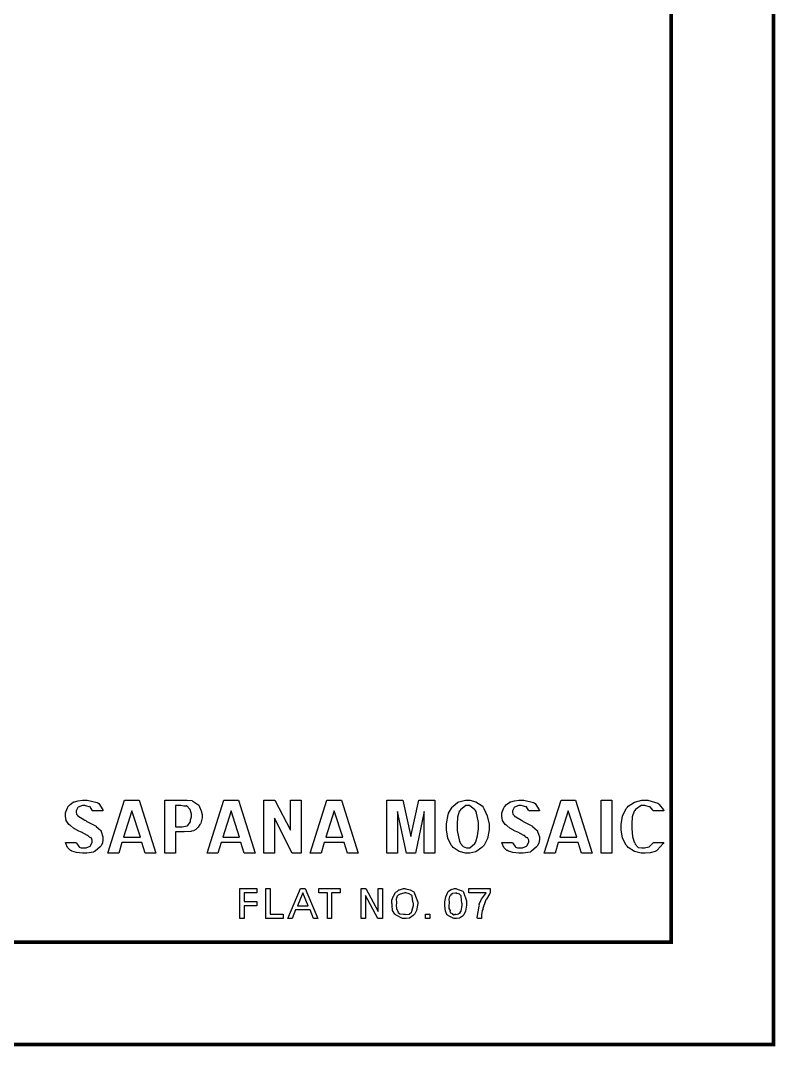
# Model space of a CAD drawing. Extents: x 0.2 to 11.4, y 0.2 to 8.2.
# Drawn here: x 9.456 to 11.423, y 0.233 to 2.907 of the extents above; entities that cross this region are included whole.
import ezdxf

# ---------------------------------------------------------------- set-up
doc = ezdxf.new("R2010")
doc.units = 0
doc.layers.get('0').update_dxf_attribs({"linetype": 'CONTINUOUS'})

msp = doc.modelspace()

# ---------------------------------------------------------------- linework, layer by layer
at = {"color": 0, "const_width": 0.01}
for points in [[(0.228353, 0.238336), (11.4183, 0.238336), (11.4183, 8.15169), (0.228353, 8.15169), (0.228353, 0.238336)], [(0.495008, 0.504992), (11.1517, 0.504992), (11.1517, 7.88499), (0.495008, 7.88499), (0.495008, 0.504992)]]:
    msp.add_lwpolyline(points, close=True, dxfattribs=at)
at = {"color": 0}
for points in [[(9.57389, 0.764432), (9.60167, 0.764432), (9.60194, 0.763237), (9.60792, 0.754394), (9.60883, 0.753797), (9.6091, 0.752983), (9.61431, 0.750976), (9.62125, 0.750543), (9.62358, 0.750543), (9.62728, 0.750543), (9.63747, 0.7551), (9.63835, 0.755968), (9.6384, 0.756456), (9.64333, 0.765896), (9.64333, 0.768989), (9.64333, 0.770996), (9.64117, 0.776476), (9.64074, 0.777018), (9.63976, 0.776693), (9.6359, 0.778646), (9.63308, 0.782497), (9.63206, 0.782878), (9.63108, 0.782986), (9.61501, 0.791667), (9.61253, 0.79286), (9.60835, 0.794379), (9.59446, 0.801812), (9.58626, 0.808919), (9.58496, 0.810221), (9.58219, 0.811794), (9.57525, 0.822211), (9.57389, 0.833768), (9.57389, 0.837565), (9.57389, 0.842393), (9.57856, 0.855414), (9.57954, 0.856879), (9.57997, 0.857639), (9.58561, 0.863769), (9.59386, 0.870008), (9.5956, 0.870768), (9.59668, 0.870822), (9.60628, 0.87321), (9.61746, 0.875543), (9.62121, 0.875543), (9.63043, 0.875543), (9.65603, 0.869249), (9.6581, 0.867947), (9.66004, 0.866157), (9.67101, 0.849881), (9.67111, 0.847765), (9.64333, 0.847765), (9.64307, 0.849012), (9.63764, 0.857856), (9.63683, 0.858399), (9.63536, 0.858074), (9.62956, 0.859538), (9.62358, 0.861654), (9.62164, 0.861654), (9.61757, 0.861654), (9.60633, 0.856771), (9.60536, 0.855794), (9.60444, 0.854492), (9.60167, 0.847657), (9.60167, 0.845378), (9.60167, 0.843696), (9.60249, 0.838542), (9.60454, 0.8361), (9.60514, 0.835394), (9.60558, 0.834418), (9.62435, 0.822808), (9.62728, 0.821289), (9.62924, 0.819715), (9.65169, 0.808431), (9.6531, 0.807617), (9.65369, 0.806749), (9.66553, 0.796386), (9.66635, 0.795031), (9.66635, 0.793457), (9.67111, 0.779839), (9.67111, 0.775282), (9.67111, 0.772353), (9.66965, 0.763456), (9.66624, 0.756674), (9.66525, 0.7551), (9.66363, 0.753201), (9.65093, 0.741971), (9.64919, 0.741211), (9.64697, 0.740072), (9.62907, 0.736654), (9.62315, 0.736654), (9.61789, 0.736654), (9.60221, 0.73839), (9.59044, 0.742458), (9.58843, 0.743599), (9.58632, 0.744249), (9.57861, 0.751519), (9.57428, 0.762153), (9.57389, 0.764432)], [(9.80908, 0.736654), (9.78088, 0.736654), (9.7724, 0.764432), (9.72054, 0.764432), (9.71229, 0.736654), (9.68408, 0.736654), (9.72771, 0.875543), (9.76546, 0.875543), (9.80908, 0.736654)], [(9.83231, 0.736654), (9.83231, 0.875543), (9.87332, 0.875543), (9.87771, 0.875543), (9.891, 0.875054), (9.90272, 0.873915), (9.90392, 0.873589), (9.90554, 0.872125), (9.9209, 0.862088), (9.92215, 0.860351), (9.92279, 0.857639), (9.92681, 0.847276), (9.92953, 0.837565), (9.92953, 0.83431), (9.92953, 0.829156), (9.92606, 0.815104), (9.9254, 0.813693), (9.92389, 0.811686), (9.91949, 0.805231), (9.91601, 0.801269), (9.91499, 0.800456), (9.91303, 0.799154), (9.9069, 0.795464), (9.90306, 0.794433), (9.90196, 0.794162), (9.90044, 0.793674), (9.88238, 0.79221), (9.87636, 0.79221), (9.86008, 0.79221), (9.86008, 0.736654), (9.83231, 0.736654)], [(9.86008, 0.861654), (9.86008, 0.806099), (9.8731, 0.806099), (9.87771, 0.806099), (9.89079, 0.808649), (9.89154, 0.809136), (9.89204, 0.809407), (9.89849, 0.8176), (9.89893, 0.818685), (9.89887, 0.818685), (9.89963, 0.824328), (9.90175, 0.831651), (9.90175, 0.834093), (9.90175, 0.838488), (9.89849, 0.850532), (9.89785, 0.851671), (9.89638, 0.852539), (9.88943, 0.860081), (9.88851, 0.860351), (9.88769, 0.859538), (9.882, 0.859754), (9.87418, 0.861654), (9.87158, 0.861654), (9.86008, 0.861654)], [(10.0675, 0.736654), (10.0393, 0.736654), (10.0308, 0.764432), (9.97894, 0.764432), (9.97071, 0.736654), (9.94249, 0.736654), (9.98611, 0.875543), (10.0239, 0.875543), (10.0675, 0.736654)], [(10.0907, 0.736654), (10.0907, 0.875543), (10.1194, 0.875543), (10.1602, 0.796767), (10.1602, 0.875543), (10.1879, 0.875543), (10.1879, 0.736654), (10.1638, 0.736654), (10.1185, 0.828233), (10.1185, 0.736654), (10.0907, 0.736654)], [(10.3362, 0.736654), (10.3079, 0.736654), (10.2995, 0.764432), (10.2476, 0.764432), (10.2394, 0.736654), (10.2112, 0.736654), (10.2548, 0.875543), (10.2925, 0.875543), (10.3362, 0.736654)], [(10.4111, 0.736654), (10.4111, 0.875543), (10.4528, 0.875543), (10.4736, 0.780707), (10.4944, 0.875543), (10.5361, 0.875543), (10.5361, 0.736654), (10.5083, 0.736654), (10.5083, 0.846029), (10.4853, 0.736654), (10.4619, 0.736654), (10.4389, 0.846029), (10.4389, 0.736654), (10.4111, 0.736654)], [(10.5661, 0.805231), (10.5661, 0.813857), (10.5704, 0.837457), (10.5713, 0.839735), (10.5715, 0.840983), (10.5808, 0.856662), (10.5819, 0.857964), (10.5828, 0.858507), (10.5955, 0.869683), (10.5969, 0.870335), (10.5984, 0.870497), (10.6157, 0.875543), (10.6214, 0.875543), (10.6267, 0.875543), (10.6425, 0.870931), (10.6594, 0.860189), (10.662, 0.857096), (10.6635, 0.853244), (10.6718, 0.833931), (10.6772, 0.812935), (10.6772, 0.805881), (10.6772, 0.798232), (10.6733, 0.775174), (10.6645, 0.757975), (10.662, 0.754883), (10.6584, 0.751519), (10.6428, 0.740668), (10.6271, 0.736654), (10.6218, 0.736654), (10.616, 0.736654), (10.5988, 0.741211), (10.5836, 0.751844), (10.5811, 0.754883), (10.5784, 0.757596), (10.5697, 0.776042), (10.5661, 0.79796), (10.5661, 0.805231)], [(10.5939, 0.806315), (10.5939, 0.795899), (10.6004, 0.767036), (10.6017, 0.764649), (10.6023, 0.762315), (10.6097, 0.754069), (10.6186, 0.750543), (10.6216, 0.750543), (10.6266, 0.750543), (10.6403, 0.762153), (10.6416, 0.764432), (10.6424, 0.766818), (10.6467, 0.782064), (10.6494, 0.800618), (10.6494, 0.806749), (10.6494, 0.817057), (10.6431, 0.845703), (10.6418, 0.847982), (10.64, 0.850261), (10.6262, 0.861654), (10.6216, 0.861654), (10.6166, 0.861654), (10.6028, 0.850097), (10.6015, 0.847765), (10.5996, 0.845486), (10.5948, 0.830567), (10.5939, 0.812392), (10.5939, 0.806315)], [(10.7108, 0.764432), (10.7386, 0.764432), (10.7389, 0.763237), (10.7448, 0.754394), (10.7458, 0.753797), (10.746, 0.752983), (10.7513, 0.750976), (10.7582, 0.750543), (10.7605, 0.750543), (10.7642, 0.750543), (10.7744, 0.7551), (10.7753, 0.755968), (10.7753, 0.756456), (10.7803, 0.765896), (10.7803, 0.768989), (10.7803, 0.770996), (10.7781, 0.776476), (10.7777, 0.777018), (10.7767, 0.776693), (10.7728, 0.778646), (10.77, 0.782497), (10.769, 0.782878), (10.768, 0.782986), (10.752, 0.791667), (10.7495, 0.79286), (10.7453, 0.794379), (10.7314, 0.801812), (10.7232, 0.808919), (10.7219, 0.810221), (10.7191, 0.811794), (10.7122, 0.822211), (10.7108, 0.833768), (10.7108, 0.837565), (10.7108, 0.842393), (10.7155, 0.855414), (10.7165, 0.856879), (10.7169, 0.857639), (10.7225, 0.863769), (10.7308, 0.870008), (10.7325, 0.870768), (10.7336, 0.870822), (10.7432, 0.87321), (10.7544, 0.875543), (10.7581, 0.875543), (10.7674, 0.875543), (10.793, 0.869249), (10.795, 0.867947), (10.797, 0.866157), (10.8079, 0.849881), (10.8081, 0.847765), (10.7803, 0.847765), (10.78, 0.849012), (10.7746, 0.857856), (10.7738, 0.858399), (10.7723, 0.858074), (10.7665, 0.859538), (10.7605, 0.861654), (10.7586, 0.861654), (10.7545, 0.861654), (10.7433, 0.856771), (10.7423, 0.855794), (10.7414, 0.854492), (10.7386, 0.847657), (10.7386, 0.845378), (10.7386, 0.843696), (10.7394, 0.838542), (10.7415, 0.8361), (10.7421, 0.835394), (10.7425, 0.834418), (10.7613, 0.822808), (10.7642, 0.821289), (10.7662, 0.819715), (10.7886, 0.808431), (10.79, 0.807617), (10.7906, 0.806749), (10.8025, 0.796386), (10.8033, 0.795031), (10.8033, 0.793457), (10.8081, 0.779839), (10.8081, 0.775282), (10.8081, 0.772353), (10.8066, 0.763456), (10.8032, 0.756674), (10.8022, 0.7551), (10.8006, 0.753201), (10.7879, 0.741971), (10.7861, 0.741211), (10.7839, 0.740072), (10.766, 0.736654), (10.7601, 0.736654), (10.7548, 0.736654), (10.7392, 0.73839), (10.7274, 0.742458), (10.7254, 0.743599), (10.7232, 0.744249), (10.7156, 0.751519), (10.7112, 0.762153), (10.7108, 0.764432)], [(10.946, 0.736654), (10.9178, 0.736654), (10.9093, 0.764432), (10.8575, 0.764432), (10.8492, 0.736654), (10.821, 0.736654), (10.8646, 0.875543), (10.9024, 0.875543), (10.946, 0.736654)], [(10.9692, 0.736654), (10.9692, 0.875543), (10.997, 0.875543), (10.997, 0.736654), (10.9692, 0.736654)], [(11.1043, 0.764432), (11.1321, 0.764432), (11.1311, 0.762099), (11.1152, 0.744575), (11.113, 0.743381), (11.11, 0.741699), (11.0966, 0.737522), (11.0834, 0.736654), (11.0791, 0.736654), (11.0732, 0.736654), (11.0556, 0.741211), (11.0399, 0.751844), (11.0372, 0.754883), (11.0343, 0.757596), (11.0247, 0.775988), (11.0209, 0.797797), (11.0209, 0.805012), (11.0209, 0.812067), (11.025, 0.833117), (11.0347, 0.853842), (11.0374, 0.856879), (11.0399, 0.859267), (11.0562, 0.869738), (11.0747, 0.875543), (11.0808, 0.875543), (11.0904, 0.875543), (11.1165, 0.867079), (11.119, 0.865343), (11.1204, 0.86404), (11.1313, 0.849718), (11.1321, 0.847765), (11.1043, 0.847765), (11.1039, 0.84885), (11.0965, 0.857368), (11.0954, 0.857964), (11.0938, 0.857747), (11.0826, 0.861654), (11.0789, 0.861654), (11.0734, 0.861654), (11.0584, 0.850803), (11.057, 0.848633), (11.0549, 0.846463), (11.0497, 0.83176), (11.0487, 0.813368), (11.0487, 0.807183), (11.0487, 0.800618), (11.0507, 0.780871), (11.0554, 0.765733), (11.0568, 0.763564), (11.0574, 0.760417), (11.0652, 0.752171), (11.0748, 0.750543), (11.078, 0.750543), (11.0821, 0.750543), (11.0932, 0.753256), (11.0943, 0.753797), (11.0951, 0.754124), (11.1037, 0.763237), (11.1043, 0.764432)], [(9.76872, 0.778321), (9.74658, 0.847765), (9.72467, 0.778321), (9.76872, 0.778321)], [(10.0271, 0.778321), (10.005, 0.847765), (9.98307, 0.778321), (10.0271, 0.778321)], [(10.2958, 0.778321), (10.2737, 0.847765), (10.2517, 0.778321), (10.2958, 0.778321)], [(10.9057, 0.778321), (10.8835, 0.847765), (10.8616, 0.778321), (10.9057, 0.778321)], [(10.0277, 0.566678), (10.0277, 0.644803), (10.0724, 0.644803), (10.0724, 0.633518), (10.039, 0.633518), (10.039, 0.611165), (10.0724, 0.611165), (10.0724, 0.600097), (10.039, 0.600097), (10.039, 0.566678), (10.0277, 0.566678)], [(10.0959, 0.566678), (10.0959, 0.644803), (10.1072, 0.644803), (10.1072, 0.577746), (10.1406, 0.577746), (10.1406, 0.566678), (10.0959, 0.566678)], [(10.2312, 0.566678), (10.2199, 0.566678), (10.2108, 0.589031), (10.1732, 0.589031), (10.1641, 0.566678), (10.1531, 0.566678), (10.1858, 0.644803), (10.1984, 0.644803), (10.2312, 0.566678)], [(10.256, 0.566678), (10.256, 0.633518), (10.2336, 0.633518), (10.2336, 0.644803), (10.2894, 0.644803), (10.2894, 0.633518), (10.267, 0.633518), (10.267, 0.566678), (10.256, 0.566678)], [(10.3439, 0.566678), (10.3439, 0.644803), (10.3558, 0.644803), (10.3886, 0.584907), (10.3886, 0.644803), (10.3997, 0.644803), (10.3997, 0.566678), (10.3873, 0.566678), (10.3552, 0.626574), (10.3552, 0.566678), (10.3439, 0.566678)], [(10.4245, 0.605089), (10.4236, 0.606174), (10.4239, 0.614421), (10.4272, 0.623156), (10.4277, 0.624403), (10.4281, 0.625271), (10.4334, 0.634278), (10.434, 0.635037), (10.434, 0.635037), (10.4374, 0.637424), (10.4421, 0.641439), (10.4429, 0.641764), (10.4438, 0.641818), (10.4544, 0.644803), (10.4579, 0.644803), (10.4602, 0.644097), (10.4712, 0.641114), (10.4807, 0.636122), (10.4822, 0.634386), (10.4826, 0.631674), (10.4875, 0.620443), (10.4915, 0.609267), (10.4915, 0.605524), (10.4908, 0.601617), (10.4881, 0.588053), (10.4839, 0.578831), (10.4824, 0.577094), (10.4798, 0.57449), (10.4701, 0.567979), (10.4611, 0.566678), (10.4581, 0.566678), (10.452, 0.566678), (10.4351, 0.575196), (10.4336, 0.576878), (10.4315, 0.5778), (10.4259, 0.58789), (10.4245, 0.600803), (10.4245, 0.605089)], [(10.5901, 0.644803), (10.5922, 0.644097), (10.6085, 0.638129), (10.6097, 0.636774), (10.6106, 0.6352), (10.6181, 0.613118), (10.6181, 0.60574), (10.6181, 0.601183), (10.6159, 0.585558), (10.6111, 0.576064), (10.6097, 0.57449), (10.608, 0.572537), (10.6005, 0.567654), (10.5927, 0.566678), (10.5901, 0.566678), (10.5851, 0.566678), (10.5712, 0.573731), (10.5699, 0.575142), (10.568, 0.5759), (10.5633, 0.586154), (10.5623, 0.601019), (10.5623, 0.605957), (10.5623, 0.610243), (10.5645, 0.622993), (10.5694, 0.635254), (10.5708, 0.636774), (10.5712, 0.638075), (10.578, 0.64274), (10.5871, 0.644803), (10.5901, 0.644803)], [(10.6244, 0.633518), (10.6244, 0.644803), (10.6802, 0.644803), (10.6802, 0.633518), (10.6793, 0.631565), (10.67, 0.617296), (10.6691, 0.615289), (10.6679, 0.612793), (10.6611, 0.592557), (10.6606, 0.590332), (10.6594, 0.587349), (10.6574, 0.576606), (10.6578, 0.569174), (10.6578, 0.566678), (10.6467, 0.566678), (10.6461, 0.569553), (10.6511, 0.598687), (10.652, 0.601617), (10.6517, 0.604004), (10.6573, 0.617567), (10.6676, 0.631185), (10.6698, 0.633518), (10.6244, 0.633518)], [(10.206, 0.600097), (10.1921, 0.633518), (10.178, 0.600097), (10.206, 0.600097)], [(10.4358, 0.60574), (10.4351, 0.602539), (10.4357, 0.592122), (10.4392, 0.585883), (10.4399, 0.58469), (10.4396, 0.583604), (10.445, 0.578993), (10.4546, 0.577746), (10.4579, 0.577746), (10.46, 0.576824), (10.4691, 0.578125), (10.4754, 0.58355), (10.4761, 0.58469), (10.4762, 0.585558), (10.4803, 0.600857), (10.4803, 0.605957), (10.4793, 0.607314), (10.4778, 0.616644), (10.4768, 0.625489), (10.4761, 0.626574), (10.4749, 0.627388), (10.4687, 0.631239), (10.4606, 0.633518), (10.4579, 0.633518), (10.4553, 0.632596), (10.4459, 0.630371), (10.4403, 0.627767), (10.4397, 0.626574), (10.438, 0.625054), (10.4352, 0.61735), (10.4358, 0.608669), (10.4358, 0.60574)], [(10.5901, 0.633518), (10.5894, 0.632596), (10.5825, 0.632107), (10.5819, 0.631782), (10.5809, 0.63086), (10.5778, 0.628147), (10.5763, 0.626193), (10.576, 0.625489), (10.5744, 0.624294), (10.5723, 0.617242), (10.5734, 0.608615), (10.5734, 0.60574), (10.5725, 0.602647), (10.5726, 0.592557), (10.5754, 0.587349), (10.5758, 0.586426), (10.5753, 0.585558), (10.5768, 0.581381), (10.5812, 0.579807), (10.5819, 0.579482), (10.5819, 0.578722), (10.585, 0.576606), (10.5888, 0.577746), (10.5901, 0.577746), (10.5908, 0.576986), (10.5979, 0.57921), (10.5986, 0.579482), (10.5986, 0.579482), (10.6008, 0.58035), (10.6039, 0.585015), (10.6042, 0.585775), (10.6046, 0.586372), (10.6068, 0.600911), (10.6068, 0.60574), (10.6066, 0.60715), (10.6048, 0.623969), (10.6044, 0.624838), (10.604, 0.625489), (10.5992, 0.631511), (10.5986, 0.631782), (10.5975, 0.631401), (10.5935, 0.63189), (10.5909, 0.633518), (10.5901, 0.633518)], [(10.5113, 0.566678), (10.5113, 0.577746), (10.5226, 0.577746), (10.5226, 0.566678), (10.5113, 0.566678)]]:
    msp.add_lwpolyline(points, close=True, dxfattribs=at)

doc.saveas('drawing.dxf')
